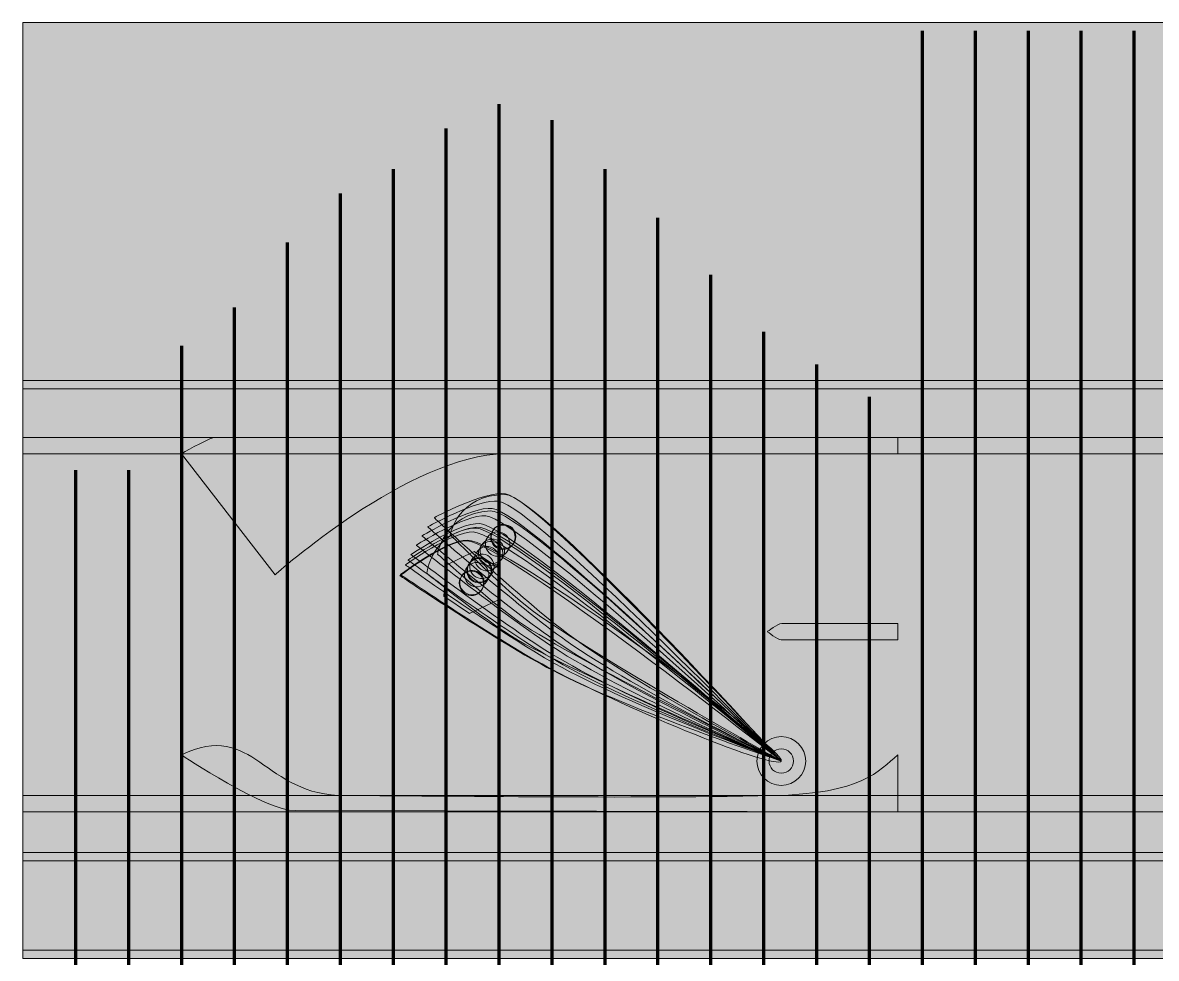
# Model space of a CAD drawing. Header units: inches. Extents: x 0 to 276, y -178 to 0.
# Drawn here: x 0 to 139.3, y -115 to 0 of the extents above; entities that cross this region are included whole.
import ezdxf

# ---------------------------------------------------------------- set-up
doc = ezdxf.new("R2010")
doc.units = ezdxf.units.IN
doc.header["$MEASUREMENT"] = 0
for name, color, linetype in [('Bed Zones', 7, 'Continuous'), ('Cams', 7, 'Continuous'), ('Needles', 7, 'Continuous')]:
    doc.layers.add(name, color=color, linetype=linetype)

# ---------------------------------------------------------------- blocks, each defined once
blk = doc.blocks.new('block 3')
at = {"layer": 'Needles', "color": 197, "lineweight": 158, "true_color": 0x652c90}
blk.add_lwpolyline([(6.5, -55), (6.5, -99)], dxfattribs=at)
at = {"layer": 'Needles', "color": 179, "lineweight": 158, "true_color": 0x231f20}
blk.add_lwpolyline([(6.5, -99), (6.5, -102.85)], dxfattribs=at)
at = {"layer": 'Needles', "color": 114, "lineweight": 158, "true_color": 0x00a550}
blk.add_lwpolyline([(6.5, -102.85), (6.5, -168.1)], dxfattribs=at)
at = {"layer": 'Needles', "color": 140, "lineweight": 158, "true_color": 0x00adef}
blk.add_lwpolyline([(6.5, -158.6), (6.5, -168.1)], dxfattribs=at)
at = {"layer": 'Needles', "color": 240, "lineweight": 158, "true_color": 0xed1c24}
blk.add_lwpolyline([(6.5, -168.1), (6.5, -177.6)], dxfattribs=at)
blk = doc.blocks.new('block 4')
at = {"layer": 'Needles', "color": 197, "lineweight": 158, "true_color": 0x652c90}
blk.add_lwpolyline([(13, -55), (13, -99)], dxfattribs=at)
at = {"layer": 'Needles', "color": 179, "lineweight": 158, "true_color": 0x231f20}
blk.add_lwpolyline([(13, -99), (13, -102.85)], dxfattribs=at)
at = {"layer": 'Needles', "color": 114, "lineweight": 158, "true_color": 0x00a550}
blk.add_lwpolyline([(13, -102.85), (13, -168.1)], dxfattribs=at)
at = {"layer": 'Needles', "color": 140, "lineweight": 158, "true_color": 0x00adef}
blk.add_lwpolyline([(13, -158.6), (13, -168.1)], dxfattribs=at)
at = {"layer": 'Needles', "color": 240, "lineweight": 158, "true_color": 0xed1c24}
blk.add_lwpolyline([(13, -168.1), (13, -177.6)], dxfattribs=at)
blk = doc.blocks.new('block 5')
at = {"layer": 'Needles', "color": 197, "lineweight": 158, "true_color": 0x652c90}
blk.add_lwpolyline([(19.5, -39.7), (19.5, -83.7)], dxfattribs=at)
at = {"layer": 'Needles', "color": 179, "lineweight": 158, "true_color": 0x231f20}
blk.add_lwpolyline([(19.5, -83.7), (19.5, -87.55)], dxfattribs=at)
at = {"layer": 'Needles', "color": 114, "lineweight": 158, "true_color": 0x00a550}
blk.add_lwpolyline([(19.5, -87.55), (19.5, -152.8)], dxfattribs=at)
at = {"layer": 'Needles', "color": 140, "lineweight": 158, "true_color": 0x00adef}
blk.add_lwpolyline([(19.5, -143.3), (19.5, -152.8)], dxfattribs=at)
at = {"layer": 'Needles', "color": 240, "lineweight": 158, "true_color": 0xed1c24}
blk.add_lwpolyline([(19.5, -152.8), (19.5, -162.3)], dxfattribs=at)
blk = doc.blocks.new('block 6')
at = {"layer": 'Needles', "color": 197, "lineweight": 158, "true_color": 0x652c90}
blk.add_lwpolyline([(26, -35), (26, -79)], dxfattribs=at)
at = {"layer": 'Needles', "color": 179, "lineweight": 158, "true_color": 0x231f20}
blk.add_lwpolyline([(26, -79), (26, -82.85)], dxfattribs=at)
at = {"layer": 'Needles', "color": 114, "lineweight": 158, "true_color": 0x00a550}
blk.add_lwpolyline([(26, -82.85), (26, -148.1)], dxfattribs=at)
at = {"layer": 'Needles', "color": 140, "lineweight": 158, "true_color": 0x00adef}
blk.add_lwpolyline([(26, -138.6), (26, -148.1)], dxfattribs=at)
at = {"layer": 'Needles', "color": 240, "lineweight": 158, "true_color": 0xed1c24}
blk.add_lwpolyline([(26, -148.1), (26, -157.6)], dxfattribs=at)
blk = doc.blocks.new('block 7')
at = {"layer": 'Needles', "color": 197, "lineweight": 158, "true_color": 0x652c90}
blk.add_lwpolyline([(32.5, -27), (32.5, -71)], dxfattribs=at)
at = {"layer": 'Needles', "color": 179, "lineweight": 158, "true_color": 0x231f20}
blk.add_lwpolyline([(32.5, -71), (32.5, -74.85)], dxfattribs=at)
at = {"layer": 'Needles', "color": 114, "lineweight": 158, "true_color": 0x00a550}
blk.add_lwpolyline([(32.5, -74.85), (32.5, -140.1)], dxfattribs=at)
at = {"layer": 'Needles', "color": 140, "lineweight": 158, "true_color": 0x00adef}
blk.add_lwpolyline([(32.5, -130.6), (32.5, -140.1)], dxfattribs=at)
at = {"layer": 'Needles', "color": 240, "lineweight": 158, "true_color": 0xed1c24}
blk.add_lwpolyline([(32.5, -140.1), (32.5, -149.6)], dxfattribs=at)
blk = doc.blocks.new('block 8')
at = {"layer": 'Needles', "color": 197, "lineweight": 158, "true_color": 0x652c90}
blk.add_lwpolyline([(39, -21), (39, -65)], dxfattribs=at)
at = {"layer": 'Needles', "color": 179, "lineweight": 158, "true_color": 0x231f20}
blk.add_lwpolyline([(39, -65), (39, -68.85)], dxfattribs=at)
at = {"layer": 'Needles', "color": 114, "lineweight": 158, "true_color": 0x00a550}
blk.add_lwpolyline([(39, -68.85), (39, -134.1)], dxfattribs=at)
at = {"layer": 'Needles', "color": 140, "lineweight": 158, "true_color": 0x00adef}
blk.add_lwpolyline([(39, -124.6), (39, -134.1)], dxfattribs=at)
at = {"layer": 'Needles', "color": 240, "lineweight": 158, "true_color": 0xed1c24}
blk.add_lwpolyline([(39, -134.1), (39, -143.6)], dxfattribs=at)
blk = doc.blocks.new('block 9')
at = {"layer": 'Needles', "color": 197, "lineweight": 158, "true_color": 0x652c90}
blk.add_lwpolyline([(45.5, -18), (45.5, -62)], dxfattribs=at)
at = {"layer": 'Needles', "color": 179, "lineweight": 158, "true_color": 0x231f20}
blk.add_lwpolyline([(45.5, -62), (45.5, -65.85)], dxfattribs=at)
at = {"layer": 'Needles', "color": 114, "lineweight": 158, "true_color": 0x00a550}
blk.add_lwpolyline([(45.5, -65.85), (45.5, -131.1)], dxfattribs=at)
at = {"layer": 'Needles', "color": 140, "lineweight": 158, "true_color": 0x00adef}
blk.add_lwpolyline([(45.5, -121.6), (45.5, -131.1)], dxfattribs=at)
at = {"layer": 'Needles', "color": 240, "lineweight": 158, "true_color": 0xed1c24}
blk.add_lwpolyline([(45.5, -131.1), (45.5, -140.6)], dxfattribs=at)
blk = doc.blocks.new('block 10')
at = {"layer": 'Needles', "color": 197, "lineweight": 158, "true_color": 0x652c90}
blk.add_lwpolyline([(52, -13), (52, -57)], dxfattribs=at)
at = {"layer": 'Needles', "color": 179, "lineweight": 158, "true_color": 0x231f20}
blk.add_lwpolyline([(52, -57), (52, -60.85)], dxfattribs=at)
at = {"layer": 'Needles', "color": 114, "lineweight": 158, "true_color": 0x00a550}
blk.add_lwpolyline([(52, -60.85), (52, -126.1)], dxfattribs=at)
at = {"layer": 'Needles', "color": 140, "lineweight": 158, "true_color": 0x00adef}
blk.add_lwpolyline([(52, -116.6), (52, -126.1)], dxfattribs=at)
at = {"layer": 'Needles', "color": 240, "lineweight": 158, "true_color": 0xed1c24}
blk.add_lwpolyline([(52, -126.1), (52, -135.6)], dxfattribs=at)
blk = doc.blocks.new('block 11')
at = {"layer": 'Needles', "color": 197, "lineweight": 158, "true_color": 0x652c90}
blk.add_lwpolyline([(58.5, -10), (58.5, -54)], dxfattribs=at)
at = {"layer": 'Needles', "color": 179, "lineweight": 158, "true_color": 0x231f20}
blk.add_lwpolyline([(58.5, -54), (58.5, -57.85)], dxfattribs=at)
at = {"layer": 'Needles', "color": 114, "lineweight": 158, "true_color": 0x00a550}
blk.add_lwpolyline([(58.5, -57.85), (58.5, -123.1)], dxfattribs=at)
at = {"layer": 'Needles', "color": 140, "lineweight": 158, "true_color": 0x00adef}
blk.add_lwpolyline([(58.5, -113.6), (58.5, -123.1)], dxfattribs=at)
at = {"layer": 'Needles', "color": 240, "lineweight": 158, "true_color": 0xed1c24}
blk.add_lwpolyline([(58.5, -123.1), (58.5, -132.6)], dxfattribs=at)
blk = doc.blocks.new('block 12')
at = {"layer": 'Needles', "color": 197, "lineweight": 158, "true_color": 0x652c90}
blk.add_lwpolyline([(65, -12), (65, -56)], dxfattribs=at)
at = {"layer": 'Needles', "color": 179, "lineweight": 158, "true_color": 0x231f20}
blk.add_lwpolyline([(65, -56), (65, -59.85)], dxfattribs=at)
at = {"layer": 'Needles', "color": 114, "lineweight": 158, "true_color": 0x00a550}
blk.add_lwpolyline([(65, -59.85), (65, -125.1)], dxfattribs=at)
at = {"layer": 'Needles', "color": 140, "lineweight": 158, "true_color": 0x00adef}
blk.add_lwpolyline([(65, -115.6), (65, -125.1)], dxfattribs=at)
at = {"layer": 'Needles', "color": 240, "lineweight": 158, "true_color": 0xed1c24}
blk.add_lwpolyline([(65, -125.1), (65, -134.6)], dxfattribs=at)
blk = doc.blocks.new('block 13')
at = {"layer": 'Needles', "color": 197, "lineweight": 158, "true_color": 0x652c90}
blk.add_lwpolyline([(71.5, -18), (71.5, -62)], dxfattribs=at)
at = {"layer": 'Needles', "color": 179, "lineweight": 158, "true_color": 0x231f20}
blk.add_lwpolyline([(71.5, -62), (71.5, -65.85)], dxfattribs=at)
at = {"layer": 'Needles', "color": 114, "lineweight": 158, "true_color": 0x00a550}
blk.add_lwpolyline([(71.5, -65.85), (71.5, -131.1)], dxfattribs=at)
at = {"layer": 'Needles', "color": 140, "lineweight": 158, "true_color": 0x00adef}
blk.add_lwpolyline([(71.5, -121.6), (71.5, -131.1)], dxfattribs=at)
at = {"layer": 'Needles', "color": 240, "lineweight": 158, "true_color": 0xed1c24}
blk.add_lwpolyline([(71.5, -131.1), (71.5, -140.6)], dxfattribs=at)
blk = doc.blocks.new('block 14')
at = {"layer": 'Needles', "color": 197, "lineweight": 158, "true_color": 0x652c90}
blk.add_lwpolyline([(78, -24), (78, -68)], dxfattribs=at)
at = {"layer": 'Needles', "color": 179, "lineweight": 158, "true_color": 0x231f20}
blk.add_lwpolyline([(78, -68), (78, -71.85)], dxfattribs=at)
at = {"layer": 'Needles', "color": 114, "lineweight": 158, "true_color": 0x00a550}
blk.add_lwpolyline([(78, -71.85), (78, -137.1)], dxfattribs=at)
at = {"layer": 'Needles', "color": 140, "lineweight": 158, "true_color": 0x00adef}
blk.add_lwpolyline([(78, -127.6), (78, -137.1)], dxfattribs=at)
at = {"layer": 'Needles', "color": 240, "lineweight": 158, "true_color": 0xed1c24}
blk.add_lwpolyline([(78, -137.1), (78, -146.6)], dxfattribs=at)
blk = doc.blocks.new('block 15')
at = {"layer": 'Needles', "color": 197, "lineweight": 158, "true_color": 0x652c90}
blk.add_lwpolyline([(84.5, -31), (84.5, -75)], dxfattribs=at)
at = {"layer": 'Needles', "color": 179, "lineweight": 158, "true_color": 0x231f20}
blk.add_lwpolyline([(84.5, -75), (84.5, -78.85)], dxfattribs=at)
at = {"layer": 'Needles', "color": 114, "lineweight": 158, "true_color": 0x00a550}
blk.add_lwpolyline([(84.5, -78.85), (84.5, -144.1)], dxfattribs=at)
at = {"layer": 'Needles', "color": 140, "lineweight": 158, "true_color": 0x00adef}
blk.add_lwpolyline([(84.5, -134.6), (84.5, -144.1)], dxfattribs=at)
at = {"layer": 'Needles', "color": 240, "lineweight": 158, "true_color": 0xed1c24}
blk.add_lwpolyline([(84.5, -144.1), (84.5, -153.6)], dxfattribs=at)
blk = doc.blocks.new('block 16')
at = {"layer": 'Needles', "color": 197, "lineweight": 158, "true_color": 0x652c90}
blk.add_lwpolyline([(91, -38), (91, -82)], dxfattribs=at)
at = {"layer": 'Needles', "color": 179, "lineweight": 158, "true_color": 0x231f20}
blk.add_lwpolyline([(91, -82), (91, -85.85)], dxfattribs=at)
at = {"layer": 'Needles', "color": 114, "lineweight": 158, "true_color": 0x00a550}
blk.add_lwpolyline([(91, -85.85), (91, -151.1)], dxfattribs=at)
at = {"layer": 'Needles', "color": 140, "lineweight": 158, "true_color": 0x00adef}
blk.add_lwpolyline([(91, -141.6), (91, -151.1)], dxfattribs=at)
at = {"layer": 'Needles', "color": 240, "lineweight": 158, "true_color": 0xed1c24}
blk.add_lwpolyline([(91, -151.1), (91, -160.6)], dxfattribs=at)
blk = doc.blocks.new('block 17')
at = {"layer": 'Needles', "color": 197, "lineweight": 158, "true_color": 0x652c90}
blk.add_lwpolyline([(97.5, -42), (97.5, -86)], dxfattribs=at)
at = {"layer": 'Needles', "color": 179, "lineweight": 158, "true_color": 0x231f20}
blk.add_lwpolyline([(97.5, -86), (97.5, -89.85)], dxfattribs=at)
at = {"layer": 'Needles', "color": 114, "lineweight": 158, "true_color": 0x00a550}
blk.add_lwpolyline([(97.5, -89.85), (97.5, -155.1)], dxfattribs=at)
at = {"layer": 'Needles', "color": 140, "lineweight": 158, "true_color": 0x00adef}
blk.add_lwpolyline([(97.5, -145.6), (97.5, -155.1)], dxfattribs=at)
at = {"layer": 'Needles', "color": 240, "lineweight": 158, "true_color": 0xed1c24}
blk.add_lwpolyline([(97.5, -155.1), (97.5, -164.6)], dxfattribs=at)
blk = doc.blocks.new('block 18')
at = {"layer": 'Needles', "color": 197, "lineweight": 158, "true_color": 0x652c90}
blk.add_lwpolyline([(104, -46), (104, -90)], dxfattribs=at)
at = {"layer": 'Needles', "color": 179, "lineweight": 158, "true_color": 0x231f20}
blk.add_lwpolyline([(104, -90), (104, -93.85)], dxfattribs=at)
at = {"layer": 'Needles', "color": 114, "lineweight": 158, "true_color": 0x00a550}
blk.add_lwpolyline([(104, -93.85), (104, -159.1)], dxfattribs=at)
at = {"layer": 'Needles', "color": 140, "lineweight": 158, "true_color": 0x00adef}
blk.add_lwpolyline([(104, -149.6), (104, -159.1)], dxfattribs=at)
at = {"layer": 'Needles', "color": 240, "lineweight": 158, "true_color": 0xed1c24}
blk.add_lwpolyline([(104, -159.1), (104, -168.6)], dxfattribs=at)
blk = doc.blocks.new('block 19')
at = {"layer": 'Needles', "color": 197, "lineweight": 158, "true_color": 0x652c90}
blk.add_lwpolyline([(110.5, -1), (110.5, -45)], dxfattribs=at)
at = {"layer": 'Needles', "color": 179, "lineweight": 158, "true_color": 0x231f20}
blk.add_lwpolyline([(110.5, -45), (110.5, -48.85)], dxfattribs=at)
at = {"layer": 'Needles', "color": 114, "lineweight": 158, "true_color": 0x00a550}
blk.add_lwpolyline([(110.5, -48.85), (110.5, -114.1)], dxfattribs=at)
at = {"layer": 'Needles', "color": 140, "lineweight": 158, "true_color": 0x00adef}
blk.add_lwpolyline([(110.5, -104.6), (110.5, -114.1)], dxfattribs=at)
at = {"layer": 'Needles', "color": 240, "lineweight": 158, "true_color": 0xed1c24}
blk.add_lwpolyline([(110.5, -114.1), (110.5, -123.6)], dxfattribs=at)
blk = doc.blocks.new('block 20')
at = {"layer": 'Needles', "color": 197, "lineweight": 158, "true_color": 0x652c90}
blk.add_lwpolyline([(117, -1), (117, -45)], dxfattribs=at)
at = {"layer": 'Needles', "color": 179, "lineweight": 158, "true_color": 0x231f20}
blk.add_lwpolyline([(117, -45), (117, -48.85)], dxfattribs=at)
at = {"layer": 'Needles', "color": 114, "lineweight": 158, "true_color": 0x00a550}
blk.add_lwpolyline([(117, -48.85), (117, -114.1)], dxfattribs=at)
at = {"layer": 'Needles', "color": 140, "lineweight": 158, "true_color": 0x00adef}
blk.add_lwpolyline([(117, -104.6), (117, -114.1)], dxfattribs=at)
at = {"layer": 'Needles', "color": 240, "lineweight": 158, "true_color": 0xed1c24}
blk.add_lwpolyline([(117, -114.1), (117, -123.6)], dxfattribs=at)
blk = doc.blocks.new('block 21')
at = {"layer": 'Needles', "color": 197, "lineweight": 158, "true_color": 0x652c90}
blk.add_lwpolyline([(123.5, -1), (123.5, -45)], dxfattribs=at)
at = {"layer": 'Needles', "color": 179, "lineweight": 158, "true_color": 0x231f20}
blk.add_lwpolyline([(123.5, -45), (123.5, -48.85)], dxfattribs=at)
at = {"layer": 'Needles', "color": 114, "lineweight": 158, "true_color": 0x00a550}
blk.add_lwpolyline([(123.5, -48.85), (123.5, -114.1)], dxfattribs=at)
at = {"layer": 'Needles', "color": 140, "lineweight": 158, "true_color": 0x00adef}
blk.add_lwpolyline([(123.5, -104.6), (123.5, -114.1)], dxfattribs=at)
at = {"layer": 'Needles', "color": 240, "lineweight": 158, "true_color": 0xed1c24}
blk.add_lwpolyline([(123.5, -114.1), (123.5, -123.6)], dxfattribs=at)
blk = doc.blocks.new('block 22')
at = {"layer": 'Needles', "color": 197, "lineweight": 158, "true_color": 0x652c90}
blk.add_lwpolyline([(130, -1), (130, -45)], dxfattribs=at)
at = {"layer": 'Needles', "color": 179, "lineweight": 158, "true_color": 0x231f20}
blk.add_lwpolyline([(130, -45), (130, -48.85)], dxfattribs=at)
at = {"layer": 'Needles', "color": 114, "lineweight": 158, "true_color": 0x00a550}
blk.add_lwpolyline([(130, -48.85), (130, -114.1)], dxfattribs=at)
at = {"layer": 'Needles', "color": 140, "lineweight": 158, "true_color": 0x00adef}
blk.add_lwpolyline([(130, -104.6), (130, -114.1)], dxfattribs=at)
at = {"layer": 'Needles', "color": 240, "lineweight": 158, "true_color": 0xed1c24}
blk.add_lwpolyline([(130, -114.1), (130, -123.6)], dxfattribs=at)
blk = doc.blocks.new('block 23')
at = {"layer": 'Needles', "color": 197, "lineweight": 158, "true_color": 0x652c90}
blk.add_lwpolyline([(136.5, -1), (136.5, -45)], dxfattribs=at)
at = {"layer": 'Needles', "color": 179, "lineweight": 158, "true_color": 0x231f20}
blk.add_lwpolyline([(136.5, -45), (136.5, -48.85)], dxfattribs=at)
at = {"layer": 'Needles', "color": 114, "lineweight": 158, "true_color": 0x00a550}
blk.add_lwpolyline([(136.5, -48.85), (136.5, -114.1)], dxfattribs=at)
at = {"layer": 'Needles', "color": 140, "lineweight": 158, "true_color": 0x00adef}
blk.add_lwpolyline([(136.5, -104.6), (136.5, -114.1)], dxfattribs=at)
at = {"layer": 'Needles', "color": 240, "lineweight": 158, "true_color": 0xed1c24}
blk.add_lwpolyline([(136.5, -114.1), (136.5, -123.6)], dxfattribs=at)
blk = doc.blocks.new('block 38')
at = {"layer": 'Cams', "true_color": 0x262261}
h = blk.add_hatch(color=179, dxfattribs=at)
h.dxf.hatch_style = 2
edge = h.paths.add_edge_path()
edge.add_spline(control_points=[(59.25, -58), (53.5, -58), (52.5, -62.92), (52.5, -62.92), (52.5, -62.92), (59.81, -70.37), (63.5, -72.92), (72.54, -79.17), (93.19, -90.75), (93.19, -90.75), (93.19, -90.75), (63.5, -58), (59.25, -58)], knot_values=[0, 0, 0, 0, 1, 1, 1, 2, 2, 2, 3, 3, 3, 4, 4, 4, 4], degree=3, periodic=1)
h = blk.add_hatch(color=179, dxfattribs=at)
h.dxf.hatch_style = 2
edge = h.paths.add_edge_path()
edge.add_spline(control_points=[(60.5, -63.25), (60.5, -64.08), (59.83, -64.75), (59, -64.75), (58.17, -64.75), (57.5, -64.08), (57.5, -63.25), (57.5, -62.42), (58.17, -61.75), (59, -61.75), (59.83, -61.75), (60.5, -62.42), (60.5, -63.25)], knot_values=[0, 0, 0, 0, 1, 1, 1, 2, 2, 2, 3, 3, 3, 4, 4, 4, 4], degree=3, periodic=1)
at = {"layer": 'Cams', "lineweight": 0}
for points in [[(59.25, -58), (53.5, -58), (52.5, -62.92), (52.5, -62.92), (52.5, -62.92), (59.81, -70.37), (63.5, -72.92), (72.54, -79.17), (93.19, -90.75), (93.19, -90.75), (93.19, -90.75), (63.5, -58), (59.25, -58)], [(60.5, -63.25), (60.5, -64.08), (59.83, -64.75), (59, -64.75), (58.17, -64.75), (57.5, -64.08), (57.5, -63.25), (57.5, -62.42), (58.17, -61.75), (59, -61.75), (59.83, -61.75), (60.5, -62.42), (60.5, -63.25)]]:
    blk.add_open_spline(points, degree=3, knots=[0, 0, 0, 0, 1, 1, 1, 2, 2, 2, 3, 3, 3, 4, 4, 4, 4], dxfattribs=at)
blk = doc.blocks.new('block 39')
at = {"layer": 'Cams', "true_color": 0x262261}
h = blk.add_hatch(color=179, dxfattribs=at)
h.dxf.hatch_style = 2
edge = h.paths.add_edge_path()
edge.add_spline(control_points=[(57.43, -60), (51.68, -60.34), (50.97, -65.31), (50.97, -65.31), (50.97, -65.31), (58.69, -72.33), (62.52, -74.66), (71.91, -80.37), (93.19, -90.75), (93.19, -90.75), (93.19, -90.75), (61.67, -59.76), (57.43, -60)], knot_values=[0, 0, 0, 0, 1, 1, 1, 2, 2, 2, 3, 3, 3, 4, 4, 4, 4], degree=3, periodic=1)
h = blk.add_hatch(color=179, dxfattribs=at)
h.dxf.hatch_style = 2
edge = h.paths.add_edge_path()
edge.add_spline(control_points=[(58.97, -65.17), (59.02, -66), (58.39, -66.71), (57.56, -66.76), (56.74, -66.81), (56.03, -66.17), (55.98, -65.35), (55.93, -64.52), (56.56, -63.81), (57.39, -63.76), (58.22, -63.72), (58.93, -64.35), (58.97, -65.17)], knot_values=[0, 0, 0, 0, 1, 1, 1, 2, 2, 2, 3, 3, 3, 4, 4, 4, 4], degree=3, periodic=1)
at = {"layer": 'Cams', "lineweight": 0}
for points in [[(57.43, -60), (51.68, -60.34), (50.97, -65.31), (50.97, -65.31), (50.97, -65.31), (58.69, -72.33), (62.52, -74.66), (71.91, -80.37), (93.19, -90.75), (93.19, -90.75), (93.19, -90.75), (61.67, -59.76), (57.43, -60)], [(58.97, -65.17), (59.02, -66), (58.39, -66.71), (57.56, -66.76), (56.74, -66.81), (56.03, -66.17), (55.98, -65.35), (55.93, -64.52), (56.56, -63.81), (57.39, -63.76), (58.22, -63.72), (58.93, -64.35), (58.97, -65.17)]]:
    blk.add_open_spline(points, degree=3, knots=[0, 0, 0, 0, 1, 1, 1, 2, 2, 2, 3, 3, 3, 4, 4, 4, 4], dxfattribs=at)
blk = doc.blocks.new('block 40')
at = {"layer": 'Cams', "true_color": 0x262261}
h = blk.add_hatch(color=179, dxfattribs=at)
h.dxf.hatch_style = 2
edge = h.paths.add_edge_path()
edge.add_spline(control_points=[(55.79, -62.01), (50.08, -62.66), (49.64, -67.66), (49.64, -67.66), (49.64, -67.66), (57.73, -74.25), (61.69, -76.37), (71.37, -81.56), (93.19, -90.75), (93.19, -90.75), (93.19, -90.75), (60.02, -61.54), (55.79, -62.01)], knot_values=[0, 0, 0, 0, 1, 1, 1, 2, 2, 2, 3, 3, 3, 4, 4, 4, 4], degree=3, periodic=1)
h = blk.add_hatch(color=179, dxfattribs=at)
h.dxf.hatch_style = 2
edge = h.paths.add_edge_path()
edge.add_spline(control_points=[(57.62, -67.09), (57.72, -67.91), (57.12, -68.65), (56.3, -68.75), (55.48, -68.84), (54.73, -68.25), (54.64, -67.42), (54.55, -66.6), (55.14, -65.86), (55.96, -65.77), (56.79, -65.67), (57.53, -66.27), (57.62, -67.09)], knot_values=[0, 0, 0, 0, 1, 1, 1, 2, 2, 2, 3, 3, 3, 4, 4, 4, 4], degree=3, periodic=1)
at = {"layer": 'Cams', "lineweight": 0}
for points in [[(55.79, -62.01), (50.08, -62.66), (49.64, -67.66), (49.64, -67.66), (49.64, -67.66), (57.73, -74.25), (61.69, -76.37), (71.37, -81.56), (93.19, -90.75), (93.19, -90.75), (93.19, -90.75), (60.02, -61.54), (55.79, -62.01)], [(57.62, -67.09), (57.72, -67.91), (57.12, -68.65), (56.3, -68.75), (55.48, -68.84), (54.73, -68.25), (54.64, -67.42), (54.55, -66.6), (55.14, -65.86), (55.96, -65.77), (56.79, -65.67), (57.53, -66.27), (57.62, -67.09)]]:
    blk.add_open_spline(points, degree=3, knots=[0, 0, 0, 0, 1, 1, 1, 2, 2, 2, 3, 3, 3, 4, 4, 4, 4], dxfattribs=at)
blk = doc.blocks.new('block 41')
at = {"layer": 'Cams', "true_color": 0x262261}
h = blk.add_hatch(color=179, dxfattribs=at)
h.dxf.hatch_style = 2
edge = h.paths.add_edge_path()
edge.add_spline(control_points=[(54.56, -63.69), (52.01, -63.66), (46.35, -67.97), (46.35, -67.97), (46.35, -67.97), (58.77, -76.33), (65, -79.56), (74.76, -84.62), (93.19, -90.75), (93.19, -90.75), (93.19, -90.75), (59.03, -63.75), (54.56, -63.69)], knot_values=[0, 0, 0, 0, 1, 1, 1, 2, 2, 2, 3, 3, 3, 4, 4, 4, 4], degree=3, periodic=1)
h = blk.add_hatch(color=179, dxfattribs=at)
h.dxf.hatch_style = 2
edge = h.paths.add_edge_path()
edge.add_spline(control_points=[(56.61, -68.68), (56.74, -69.5), (56.18, -70.27), (55.37, -70.4), (54.55, -70.53), (53.78, -69.97), (53.65, -69.15), (53.52, -68.33), (54.08, -67.56), (54.9, -67.43), (55.72, -67.3), (56.48, -67.86), (56.61, -68.68)], knot_values=[0, 0, 0, 0, 1, 1, 1, 2, 2, 2, 3, 3, 3, 4, 4, 4, 4], degree=3, periodic=1)
at = {"layer": 'Cams', "lineweight": 0}
for points in [[(54.56, -63.69), (52.01, -63.66), (46.35, -67.97), (46.35, -67.97), (46.35, -67.97), (58.77, -76.33), (65, -79.56), (74.76, -84.62), (93.19, -90.75), (93.19, -90.75), (93.19, -90.75), (59.03, -63.75), (54.56, -63.69)], [(56.61, -68.68), (56.74, -69.5), (56.18, -70.27), (55.37, -70.4), (54.55, -70.53), (53.78, -69.97), (53.65, -69.15), (53.52, -68.33), (54.08, -67.56), (54.9, -67.43), (55.72, -67.3), (56.48, -67.86), (56.61, -68.68)]]:
    blk.add_open_spline(points, degree=3, knots=[0, 0, 0, 0, 1, 1, 1, 2, 2, 2, 3, 3, 3, 4, 4, 4, 4], dxfattribs=at)
blk = doc.blocks.new('block 42')
at = {"layer": 'Cams', "true_color": 0x262261}
h = blk.add_hatch(color=179, dxfattribs=at)
h.dxf.hatch_style = 2
edge = h.paths.add_edge_path()
edge.add_spline(control_points=[(55.71, -62.12), (53.16, -61.98), (47.33, -66.05), (47.33, -66.05), (47.33, -66.05), (59.4, -74.92), (65.49, -78.41), (75.03, -83.87), (93.19, -90.75), (93.19, -90.75), (93.19, -90.75), (60.17, -62.36), (55.71, -62.12)], knot_values=[0, 0, 0, 0, 1, 1, 1, 2, 2, 2, 3, 3, 3, 4, 4, 4, 4], degree=3, periodic=1)
h = blk.add_hatch(color=179, dxfattribs=at)
h.dxf.hatch_style = 2
edge = h.paths.add_edge_path()
edge.add_spline(control_points=[(57.56, -67.19), (57.65, -68.01), (57.06, -68.76), (56.24, -68.85), (55.42, -68.95), (54.67, -68.36), (54.58, -67.53), (54.48, -66.71), (55.07, -65.97), (55.89, -65.87), (56.72, -65.78), (57.46, -66.37), (57.56, -67.19)], knot_values=[0, 0, 0, 0, 1, 1, 1, 2, 2, 2, 3, 3, 3, 4, 4, 4, 4], degree=3, periodic=1)
at = {"layer": 'Cams', "lineweight": 0}
for points in [[(55.71, -62.12), (53.16, -61.98), (47.33, -66.05), (47.33, -66.05), (47.33, -66.05), (59.4, -74.92), (65.49, -78.41), (75.03, -83.87), (93.19, -90.75), (93.19, -90.75), (93.19, -90.75), (60.17, -62.36), (55.71, -62.12)], [(57.56, -67.19), (57.65, -68.01), (57.06, -68.76), (56.24, -68.85), (55.42, -68.95), (54.67, -68.36), (54.58, -67.53), (54.48, -66.71), (55.07, -65.97), (55.89, -65.87), (56.72, -65.78), (57.46, -66.37), (57.56, -67.19)]]:
    blk.add_open_spline(points, degree=3, knots=[0, 0, 0, 0, 1, 1, 1, 2, 2, 2, 3, 3, 3, 4, 4, 4, 4], dxfattribs=at)
blk = doc.blocks.new('block 43')
at = {"layer": 'Cams', "true_color": 0x262261}
h = blk.add_hatch(color=179, dxfattribs=at)
h.dxf.hatch_style = 2
edge = h.paths.add_edge_path()
edge.add_spline(control_points=[(57.68, -59.71), (55.15, -59.4), (49.06, -63.08), (49.06, -63.08), (49.06, -63.08), (60.52, -72.73), (66.36, -76.61), (75.52, -82.69), (93.19, -90.75), (93.19, -90.75), (93.19, -90.75), (62.12, -60.24), (57.68, -59.71)], knot_values=[0, 0, 0, 0, 1, 1, 1, 2, 2, 2, 3, 3, 3, 4, 4, 4, 4], degree=3, periodic=1)
h = blk.add_hatch(color=179, dxfattribs=at)
h.dxf.hatch_style = 2
edge = h.paths.add_edge_path()
edge.add_spline(control_points=[(59.19, -64.89), (59.23, -65.72), (58.59, -66.42), (57.76, -66.46), (56.94, -66.5), (56.23, -65.87), (56.19, -65.04), (56.15, -64.21), (56.79, -63.51), (57.62, -63.47), (58.44, -63.43), (59.15, -64.06), (59.19, -64.89)], knot_values=[0, 0, 0, 0, 1, 1, 1, 2, 2, 2, 3, 3, 3, 4, 4, 4, 4], degree=3, periodic=1)
at = {"layer": 'Cams', "lineweight": 0}
for points in [[(57.68, -59.71), (55.15, -59.4), (49.06, -63.08), (49.06, -63.08), (49.06, -63.08), (60.52, -72.73), (66.36, -76.61), (75.52, -82.69), (93.19, -90.75), (93.19, -90.75), (93.19, -90.75), (62.12, -60.24), (57.68, -59.71)], [(59.19, -64.89), (59.23, -65.72), (58.59, -66.42), (57.76, -66.46), (56.94, -66.5), (56.23, -65.87), (56.19, -65.04), (56.15, -64.21), (56.79, -63.51), (57.62, -63.47), (58.44, -63.43), (59.15, -64.06), (59.19, -64.89)]]:
    blk.add_open_spline(points, degree=3, knots=[0, 0, 0, 0, 1, 1, 1, 2, 2, 2, 3, 3, 3, 4, 4, 4, 4], dxfattribs=at)
blk = doc.blocks.new('block 44')
at = {"layer": 'Cams', "true_color": 0x262261}
h = blk.add_hatch(color=179, dxfattribs=at)
h.dxf.hatch_style = 2
edge = h.paths.add_edge_path()
edge.add_spline(control_points=[(59.33, -57.92), (56.82, -57.48), (50.54, -60.84), (50.54, -60.84), (50.54, -60.84), (61.49, -71.06), (67.13, -75.24), (75.96, -81.78), (93.19, -90.75), (93.19, -90.75), (93.19, -90.75), (63.73, -58.68), (59.33, -57.92)], knot_values=[0, 0, 0, 0, 1, 1, 1, 2, 2, 2, 3, 3, 3, 4, 4, 4, 4], degree=3, periodic=1)
h = blk.add_hatch(color=179, dxfattribs=at)
h.dxf.hatch_style = 2
edge = h.paths.add_edge_path()
edge.add_spline(control_points=[(60.57, -63.17), (60.57, -64), (59.89, -64.67), (59.06, -64.67), (58.24, -64.66), (57.57, -63.99), (57.57, -63.16), (57.57, -62.33), (58.24, -61.66), (59.07, -61.67), (59.9, -61.67), (60.57, -62.34), (60.57, -63.17)], knot_values=[0, 0, 0, 0, 1, 1, 1, 2, 2, 2, 3, 3, 3, 4, 4, 4, 4], degree=3, periodic=1)
at = {"layer": 'Cams', "lineweight": 0}
for points in [[(59.33, -57.92), (56.82, -57.48), (50.54, -60.84), (50.54, -60.84), (50.54, -60.84), (61.49, -71.06), (67.13, -75.24), (75.96, -81.78), (93.19, -90.75), (93.19, -90.75), (93.19, -90.75), (63.73, -58.68), (59.33, -57.92)], [(60.57, -63.17), (60.57, -64), (59.89, -64.67), (59.06, -64.67), (58.24, -64.66), (57.57, -63.99), (57.57, -63.16), (57.57, -62.33), (58.24, -61.66), (59.07, -61.67), (59.9, -61.67), (60.57, -62.34), (60.57, -63.17)]]:
    blk.add_open_spline(points, degree=3, knots=[0, 0, 0, 0, 1, 1, 1, 2, 2, 2, 3, 3, 3, 4, 4, 4, 4], dxfattribs=at)
blk = doc.blocks.new('block 45')
at = {"layer": 'Cams', "true_color": 0x262261}
h = blk.add_hatch(color=179, dxfattribs=at)
h.dxf.hatch_style = 2
edge = h.paths.add_edge_path()
edge.add_spline(control_points=[(58.47, -58.83), (55.95, -58.46), (49.76, -61.98), (49.76, -61.98), (49.76, -61.98), (60.98, -71.91), (66.73, -75.94), (75.73, -82.25), (93.19, -90.75), (93.19, -90.75), (93.19, -90.75), (62.89, -59.47), (58.47, -58.83)], knot_values=[0, 0, 0, 0, 1, 1, 1, 2, 2, 2, 3, 3, 3, 4, 4, 4, 4], degree=3, periodic=1)
h = blk.add_hatch(color=179, dxfattribs=at)
h.dxf.hatch_style = 2
edge = h.paths.add_edge_path()
edge.add_spline(control_points=[(59.85, -64.05), (59.87, -64.88), (59.21, -65.56), (58.38, -65.58), (57.55, -65.6), (56.87, -64.95), (56.85, -64.12), (56.83, -63.29), (57.48, -62.6), (58.31, -62.58), (59.14, -62.56), (59.83, -63.22), (59.85, -64.05)], knot_values=[0, 0, 0, 0, 1, 1, 1, 2, 2, 2, 3, 3, 3, 4, 4, 4, 4], degree=3, periodic=1)
at = {"layer": 'Cams', "lineweight": 0}
for points in [[(58.47, -58.83), (55.95, -58.46), (49.76, -61.98), (49.76, -61.98), (49.76, -61.98), (60.98, -71.91), (66.73, -75.94), (75.73, -82.25), (93.19, -90.75), (93.19, -90.75), (93.19, -90.75), (62.89, -59.47), (58.47, -58.83)], [(59.85, -64.05), (59.87, -64.88), (59.21, -65.56), (58.38, -65.58), (57.55, -65.6), (56.87, -64.95), (56.85, -64.12), (56.83, -63.29), (57.48, -62.6), (58.31, -62.58), (59.14, -62.56), (59.83, -63.22), (59.85, -64.05)]]:
    blk.add_open_spline(points, degree=3, knots=[0, 0, 0, 0, 1, 1, 1, 2, 2, 2, 3, 3, 3, 4, 4, 4, 4], dxfattribs=at)
blk = doc.blocks.new('block 46')
at = {"layer": 'Cams', "true_color": 0x262261}
h = blk.add_hatch(color=179, dxfattribs=at)
h.dxf.hatch_style = 2
edge = h.paths.add_edge_path()
edge.add_spline(control_points=[(57.68, -59.71), (55.15, -59.4), (49.06, -63.08), (49.06, -63.08), (49.06, -63.08), (60.52, -72.73), (66.36, -76.61), (75.52, -82.69), (93.19, -90.75), (93.19, -90.75), (93.19, -90.75), (62.11, -60.24), (57.68, -59.71)], knot_values=[0, 0, 0, 0, 1, 1, 1, 2, 2, 2, 3, 3, 3, 4, 4, 4, 4], degree=3, periodic=1)
h = blk.add_hatch(color=179, dxfattribs=at)
h.dxf.hatch_style = 2
edge = h.paths.add_edge_path()
edge.add_spline(control_points=[(59.19, -64.89), (59.23, -65.72), (58.59, -66.42), (57.76, -66.46), (56.93, -66.5), (56.23, -65.87), (56.19, -65.04), (56.15, -64.21), (56.79, -63.51), (57.61, -63.47), (58.44, -63.43), (59.15, -64.06), (59.19, -64.89)], knot_values=[0, 0, 0, 0, 1, 1, 1, 2, 2, 2, 3, 3, 3, 4, 4, 4, 4], degree=3, periodic=1)
at = {"layer": 'Cams', "lineweight": 0}
for points in [[(57.68, -59.71), (55.15, -59.4), (49.06, -63.08), (49.06, -63.08), (49.06, -63.08), (60.52, -72.73), (66.36, -76.61), (75.52, -82.69), (93.19, -90.75), (93.19, -90.75), (93.19, -90.75), (62.11, -60.24), (57.68, -59.71)], [(59.19, -64.89), (59.23, -65.72), (58.59, -66.42), (57.76, -66.46), (56.93, -66.5), (56.23, -65.87), (56.19, -65.04), (56.15, -64.21), (56.79, -63.51), (57.61, -63.47), (58.44, -63.43), (59.15, -64.06), (59.19, -64.89)]]:
    blk.add_open_spline(points, degree=3, knots=[0, 0, 0, 0, 1, 1, 1, 2, 2, 2, 3, 3, 3, 4, 4, 4, 4], dxfattribs=at)
blk = doc.blocks.new('block 47')
at = {"layer": 'Cams', "true_color": 0x262261}
h = blk.add_hatch(color=179, dxfattribs=at)
h.dxf.hatch_style = 2
edge = h.paths.add_edge_path()
edge.add_spline(control_points=[(56.9, -60.63), (54.36, -60.39), (48.36, -64.22), (48.36, -64.22), (48.36, -64.22), (60.07, -73.57), (66.01, -77.3), (75.32, -83.14), (93.19, -90.75), (93.19, -90.75), (93.19, -90.75), (61.34, -61.05), (56.9, -60.63)], knot_values=[0, 0, 0, 0, 1, 1, 1, 2, 2, 2, 3, 3, 3, 4, 4, 4, 4], degree=3, periodic=1)
h = blk.add_hatch(color=179, dxfattribs=at)
h.dxf.hatch_style = 2
edge = h.paths.add_edge_path()
edge.add_spline(control_points=[(58.53, -65.77), (58.6, -66.6), (57.98, -67.32), (57.15, -67.38), (56.33, -67.44), (55.61, -66.82), (55.54, -66), (55.48, -65.17), (56.1, -64.45), (56.93, -64.39), (57.75, -64.33), (58.47, -64.95), (58.53, -65.77)], knot_values=[0, 0, 0, 0, 1, 1, 1, 2, 2, 2, 3, 3, 3, 4, 4, 4, 4], degree=3, periodic=1)
at = {"layer": 'Cams', "lineweight": 0}
for points in [[(56.9, -60.63), (54.36, -60.39), (48.36, -64.22), (48.36, -64.22), (48.36, -64.22), (60.07, -73.57), (66.01, -77.3), (75.32, -83.14), (93.19, -90.75), (93.19, -90.75), (93.19, -90.75), (61.34, -61.05), (56.9, -60.63)], [(58.53, -65.77), (58.6, -66.6), (57.98, -67.32), (57.15, -67.38), (56.33, -67.44), (55.61, -66.82), (55.54, -66), (55.48, -65.17), (56.1, -64.45), (56.93, -64.39), (57.75, -64.33), (58.47, -64.95), (58.53, -65.77)]]:
    blk.add_open_spline(points, degree=3, knots=[0, 0, 0, 0, 1, 1, 1, 2, 2, 2, 3, 3, 3, 4, 4, 4, 4], dxfattribs=at)
blk = doc.blocks.new('block 48')
at = {"layer": 'Cams', "true_color": 0x262261}
h = blk.add_hatch(color=179, dxfattribs=at)
h.dxf.hatch_style = 2
edge = h.paths.add_edge_path()
edge.add_spline(control_points=[(56.14, -61.57), (53.59, -61.4), (47.7, -65.38), (47.7, -65.38), (47.7, -65.38), (59.64, -74.43), (65.67, -78), (75.13, -83.6), (93.19, -90.75), (93.19, -90.75), (93.19, -90.75), (60.59, -61.88), (56.14, -61.57)], knot_values=[0, 0, 0, 0, 1, 1, 1, 2, 2, 2, 3, 3, 3, 4, 4, 4, 4], degree=3, periodic=1)
h = blk.add_hatch(color=179, dxfattribs=at)
h.dxf.hatch_style = 2
edge = h.paths.add_edge_path()
edge.add_spline(control_points=[(57.91, -66.67), (57.99, -67.49), (57.39, -68.23), (56.56, -68.31), (55.74, -68.4), (55, -67.79), (54.92, -66.97), (54.84, -66.15), (55.44, -65.41), (56.26, -65.33), (57.09, -65.24), (57.82, -65.85), (57.91, -66.67)], knot_values=[0, 0, 0, 0, 1, 1, 1, 2, 2, 2, 3, 3, 3, 4, 4, 4, 4], degree=3, periodic=1)
at = {"layer": 'Cams', "lineweight": 0}
for points in [[(56.14, -61.57), (53.59, -61.4), (47.7, -65.38), (47.7, -65.38), (47.7, -65.38), (59.64, -74.43), (65.67, -78), (75.13, -83.6), (93.19, -90.75), (93.19, -90.75), (93.19, -90.75), (60.59, -61.88), (56.14, -61.57)], [(57.91, -66.67), (57.99, -67.49), (57.39, -68.23), (56.56, -68.31), (55.74, -68.4), (55, -67.79), (54.92, -66.97), (54.84, -66.15), (55.44, -65.41), (56.26, -65.33), (57.09, -65.24), (57.82, -65.85), (57.91, -66.67)]]:
    blk.add_open_spline(points, degree=3, knots=[0, 0, 0, 0, 1, 1, 1, 2, 2, 2, 3, 3, 3, 4, 4, 4, 4], dxfattribs=at)
blk = doc.blocks.new('block 49')
at = {"layer": 'Cams', "true_color": 0x262261}
h = blk.add_hatch(color=179, dxfattribs=at)
h.dxf.hatch_style = 2
edge = h.paths.add_edge_path()
edge.add_spline(control_points=[(55.35, -62.6), (52.8, -62.49), (47.02, -66.64), (47.02, -66.64), (47.02, -66.64), (59.2, -75.35), (65.33, -78.76), (74.94, -84.1), (93.19, -90.75), (93.19, -90.75), (93.19, -90.75), (59.81, -62.78), (55.35, -62.6)], knot_values=[0, 0, 0, 0, 1, 1, 1, 2, 2, 2, 3, 3, 3, 4, 4, 4, 4], degree=3, periodic=1)
h = blk.add_hatch(color=179, dxfattribs=at)
h.dxf.hatch_style = 2
edge = h.paths.add_edge_path()
edge.add_spline(control_points=[(57.26, -67.65), (57.36, -68.47), (56.78, -69.22), (55.96, -69.33), (55.14, -69.43), (54.39, -68.85), (54.28, -68.03), (54.18, -67.21), (54.76, -66.46), (55.58, -66.35), (56.4, -66.24), (57.15, -66.83), (57.26, -67.65)], knot_values=[0, 0, 0, 0, 1, 1, 1, 2, 2, 2, 3, 3, 3, 4, 4, 4, 4], degree=3, periodic=1)
at = {"layer": 'Cams', "lineweight": 0}
for points in [[(55.35, -62.6), (52.8, -62.49), (47.02, -66.64), (47.02, -66.64), (47.02, -66.64), (59.2, -75.35), (65.33, -78.76), (74.94, -84.1), (93.19, -90.75), (93.19, -90.75), (93.19, -90.75), (59.81, -62.78), (55.35, -62.6)], [(57.26, -67.65), (57.36, -68.47), (56.78, -69.22), (55.96, -69.33), (55.14, -69.43), (54.39, -68.85), (54.28, -68.03), (54.18, -67.21), (54.76, -66.46), (55.58, -66.35), (56.4, -66.24), (57.15, -66.83), (57.26, -67.65)]]:
    blk.add_open_spline(points, degree=3, knots=[0, 0, 0, 0, 1, 1, 1, 2, 2, 2, 3, 3, 3, 4, 4, 4, 4], dxfattribs=at)

msp = doc.modelspace()

# ---------------------------------------------------------------- hatches: boundary and pattern name
at = {"layer": 'Bed Zones', "true_color": 0x231f20}
h = msp.add_hatch(color=179, dxfattribs=at)
h.dxf.hatch_style = 2
h.paths.add_polyline_path([(215, -45), (0, -45), (0, 0), (215, 0)])
at = {"layer": 'Bed Zones', "true_color": 0xa7a9ab}
h = msp.add_hatch(color=253, dxfattribs=at)
h.dxf.hatch_style = 2
h.paths.add_polyline_path([(215, -53), (0, -53), (0, -45), (215, -45)])
h = msp.add_hatch(color=253, dxfattribs=at)
h.dxf.hatch_style = 2
h.paths.add_polyline_path([(215, -53), (0, -53), (0, -51), (215, -51)])
at = {"layer": 'Bed Zones', "true_color": 0xfbaf3f}
h = msp.add_hatch(color=40, dxfattribs=at)
h.dxf.hatch_style = 2
h.paths.add_polyline_path([(215, -95), (0, -95), (0, -53), (215, -53)])
at = {"layer": 'Bed Zones', "true_color": 0xa7a9ab}
h = msp.add_hatch(color=253, dxfattribs=at)
h.dxf.hatch_style = 2
h.paths.add_polyline_path([(215, -103), (0, -103), (0, -95), (215, -95)])
h = msp.add_hatch(color=253, dxfattribs=at)
h.dxf.hatch_style = 2
h.paths.add_polyline_path([(215, -97), (0, -97), (0, -95), (215, -95)])
at = {"layer": 'Bed Zones', "true_color": 0x231f20}
h = msp.add_hatch(color=179, dxfattribs=at)
h.dxf.hatch_style = 2
h.paths.add_polyline_path([(215, -115), (0, -115), (0, -103), (215, -103)])
at = {"layer": 'Cams', "true_color": 0x231f20}
h = msp.add_hatch(color=179, dxfattribs=at)
h.dxf.hatch_style = 2
h.paths.add_polyline_path([(214.74, -44), (0, -44), (0, 0), (214.74, 0)])
at = {"layer": 'Cams', "true_color": 0x262261}
h = msp.add_hatch(color=179, dxfattribs=at)
h.dxf.hatch_style = 2
edge = h.paths.add_edge_path()
edge.add_spline(control_points=[(107.5, -51), (107.5, -51), (107.5, -53), (107.5, -53), (107.5, -53), (71.53, -53), (59.25, -53), (47.66, -53), (31, -67.85), (31, -67.85), (31, -67.85), (19.5, -53), (19.5, -53), (19.5, -53), (22.4, -51.26), (23.48, -51), (23.48, -51), (107.5, -51), (107.5, -51)], knot_values=[0, 0, 0, 0, 1, 1, 1, 2, 2, 2, 3, 3, 3, 4, 4, 4, 5, 5, 5, 6, 6, 6, 6], degree=3, periodic=1)
h = msp.add_hatch(color=179, dxfattribs=at)
h.dxf.hatch_style = 2
edge = h.paths.add_edge_path()
edge.add_spline(control_points=[(54.64, -63.59), (52.08, -63.55), (46.41, -67.84), (46.41, -67.84), (46.41, -67.84), (58.81, -76.24), (65.03, -79.49), (74.78, -84.58), (92.52, -91.92), (93.19, -90.75), (93.93, -89.47), (59.1, -63.65), (54.64, -63.59)], knot_values=[0, 0, 0, 0, 1, 1, 1, 2, 2, 2, 3, 3, 3, 4, 4, 4, 4], degree=3, periodic=1)
at = {"layer": 'Cams', "true_color": 0xfff100}
h = msp.add_hatch(color=2, dxfattribs=at)
h.dxf.hatch_style = 2
h.paths.add_polyline_path([(55.48, -65), (52.03, -66.66), (51.75, -70.47), (54.9, -72.62), (58.35, -70.97), (58.64, -67.16)])
at = {"layer": 'Cams', "true_color": 0x262261}
h = msp.add_hatch(color=179, dxfattribs=at)
h.dxf.hatch_style = 2
edge = h.paths.add_edge_path()
edge.add_spline(control_points=[(55.42, -70.3), (54.6, -70.42), (53.84, -69.86), (53.71, -69.04), (53.58, -68.22), (54.14, -67.46), (54.96, -67.33), (55.78, -67.2), (56.55, -67.76), (56.67, -68.58), (56.8, -69.4), (56.24, -70.17), (55.42, -70.3)], knot_values=[0, 0, 0, 0, 1, 1, 1, 2, 2, 2, 3, 3, 3, 4, 4, 4, 4], degree=3, periodic=1)
h = msp.add_hatch(color=179, dxfattribs=at)
h.dxf.hatch_style = 2
edge = h.paths.add_edge_path()
edge.add_spline(control_points=[(107.5, -75.85), (107.5, -75.85), (107.5, -73.85), (107.5, -73.85), (107.5, -73.85), (93.25, -73.85), (93.25, -73.85), (92.75, -73.85), (91.5, -74.85), (91.5, -74.85), (91.5, -74.85), (92.7, -75.85), (93.19, -75.85), (93.19, -75.85), (107.5, -75.85), (107.5, -75.85)], knot_values=[0, 0, 0, 0, 1, 1, 1, 2, 2, 2, 3, 3, 3, 4, 4, 4, 5, 5, 5, 5], degree=3, periodic=1)
at = {"layer": 'Cams', "true_color": 0xef4036}
h = msp.add_hatch(color=20, dxfattribs=at)
h.dxf.hatch_style = 2
edge = h.paths.add_edge_path()
edge.add_spline(control_points=[(39.7, -95), (29.53, -95.1), (28.44, -85.63), (19.5, -90), (19.5, -90), (29.98, -97), (33.46, -96.85), (33.46, -96.85), (107.5, -97), (107.5, -97), (107.5, -97), (107.5, -90), (107.5, -90), (105.1, -91.98), (103.21, -94.76), (92.1, -95), (73.13, -95.41), (45.4, -94.95), (39.7, -95)], knot_values=[0, 0, 0, 0, 1, 1, 1, 2, 2, 2, 3, 3, 3, 4, 4, 4, 5, 5, 5, 6, 6, 6, 6], degree=3, periodic=1)
at = {"layer": 'Cams', "true_color": 0x6d6e70}
h = msp.add_hatch(color=8, dxfattribs=at)
h.dxf.hatch_style = 2
edge = h.paths.add_edge_path()
edge.add_spline(control_points=[(96.19, -90.75), (96.19, -92.41), (94.85, -93.75), (93.19, -93.75), (91.53, -93.75), (90.19, -92.41), (90.19, -90.75), (90.19, -89.09), (91.53, -87.75), (93.19, -87.75), (94.85, -87.75), (96.19, -89.09), (96.19, -90.75)], knot_values=[0, 0, 0, 0, 1, 1, 1, 2, 2, 2, 3, 3, 3, 4, 4, 4, 4], degree=3, periodic=1)
at = {"layer": 'Cams', "true_color": 0x231f20}
h = msp.add_hatch(color=179, dxfattribs=at)
h.dxf.hatch_style = 2
edge = h.paths.add_edge_path()
edge.add_spline(control_points=[(94.69, -90.75), (94.69, -91.58), (94.02, -92.25), (93.19, -92.25), (92.36, -92.25), (91.69, -91.58), (91.69, -90.75), (91.69, -89.92), (92.36, -89.25), (93.19, -89.25), (94.02, -89.25), (94.69, -89.92), (94.69, -90.75)], knot_values=[0, 0, 0, 0, 1, 1, 1, 2, 2, 2, 3, 3, 3, 4, 4, 4, 4], degree=3, periodic=1)
h = msp.add_hatch(color=179, dxfattribs=at)
h.dxf.hatch_style = 2
h.paths.add_polyline_path([(214.74, -114), (0, -114), (0, -102), (214.74, -102)])

# ---------------------------------------------------------------- linework, layer by layer
at = {"layer": 'Bed Zones', "lineweight": 0}
for points in [[(215, -45), (0, -45), (0, 0), (215, 0), (215, -45)], [(215, -53), (0, -53), (0, -45), (215, -45), (215, -53)], [(215, -53), (0, -53), (0, -51), (215, -51), (215, -53)], [(215, -95), (0, -95), (0, -53), (215, -53), (215, -95)], [(215, -103), (0, -103), (0, -95), (215, -95), (215, -103)], [(215, -97), (0, -97), (0, -95), (215, -95), (215, -97)], [(215, -115), (0, -115), (0, -103), (215, -103), (215, -115)]]:
    msp.add_lwpolyline(points, dxfattribs=at)
at = {"layer": 'Cams', "lineweight": 0}
for points in [[(214.74, -44), (0, -44), (0, 0), (214.74, 0), (214.74, -44)], [(55.48, -65), (52.03, -66.66), (51.75, -70.47), (54.9, -72.62), (58.35, -70.97), (58.64, -67.16), (55.48, -65)], [(214.74, -114), (0, -114), (0, -102), (214.74, -102), (214.74, -114)]]:
    msp.add_lwpolyline(points, dxfattribs=at)
for points, knots in [([(107.5, -51), (107.5, -51), (107.5, -53), (107.5, -53), (107.5, -53), (71.53, -53), (59.25, -53), (47.66, -53), (31, -67.85), (31, -67.85), (31, -67.85), (19.5, -53), (19.5, -53), (19.5, -53), (22.4, -51.26), (23.48, -51), (23.48, -51), (107.5, -51), (107.5, -51)], [0, 0, 0, 0, 1, 1, 1, 2, 2, 2, 3, 3, 3, 4, 4, 4, 5, 5, 5, 6, 6, 6, 6]), ([(54.64, -63.59), (52.08, -63.55), (46.41, -67.84), (46.41, -67.84), (46.41, -67.84), (58.81, -76.24), (65.03, -79.49), (74.78, -84.58), (92.52, -91.92), (93.19, -90.75), (93.93, -89.47), (59.1, -63.65), (54.64, -63.59)], [0, 0, 0, 0, 1, 1, 1, 2, 2, 2, 3, 3, 3, 4, 4, 4, 4]), ([(55.42, -70.3), (54.6, -70.42), (53.84, -69.86), (53.71, -69.04), (53.58, -68.22), (54.14, -67.46), (54.96, -67.33), (55.78, -67.2), (56.55, -67.76), (56.67, -68.58), (56.8, -69.4), (56.24, -70.17), (55.42, -70.3)], [0, 0, 0, 0, 1, 1, 1, 2, 2, 2, 3, 3, 3, 4, 4, 4, 4]), ([(107.5, -75.85), (107.5, -75.85), (107.5, -73.85), (107.5, -73.85), (107.5, -73.85), (93.25, -73.85), (93.25, -73.85), (92.75, -73.85), (91.5, -74.85), (91.5, -74.85), (91.5, -74.85), (92.7, -75.85), (93.19, -75.85), (93.19, -75.85), (107.5, -75.85), (107.5, -75.85)], [0, 0, 0, 0, 1, 1, 1, 2, 2, 2, 3, 3, 3, 4, 4, 4, 5, 5, 5, 5]), ([(39.7, -95), (29.53, -95.1), (28.44, -85.63), (19.5, -90), (19.5, -90), (29.98, -97), (33.46, -96.85), (33.46, -96.85), (107.5, -97), (107.5, -97), (107.5, -97), (107.5, -90), (107.5, -90), (105.1, -91.98), (103.21, -94.76), (92.1, -95), (73.13, -95.41), (45.4, -94.95), (39.7, -95)], [0, 0, 0, 0, 1, 1, 1, 2, 2, 2, 3, 3, 3, 4, 4, 4, 5, 5, 5, 6, 6, 6, 6]), ([(96.19, -90.75), (96.19, -92.41), (94.85, -93.75), (93.19, -93.75), (91.53, -93.75), (90.19, -92.41), (90.19, -90.75), (90.19, -89.09), (91.53, -87.75), (93.19, -87.75), (94.85, -87.75), (96.19, -89.09), (96.19, -90.75)], [0, 0, 0, 0, 1, 1, 1, 2, 2, 2, 3, 3, 3, 4, 4, 4, 4]), ([(94.69, -90.75), (94.69, -91.58), (94.02, -92.25), (93.19, -92.25), (92.36, -92.25), (91.69, -91.58), (91.69, -90.75), (91.69, -89.92), (92.36, -89.25), (93.19, -89.25), (94.02, -89.25), (94.69, -89.92), (94.69, -90.75)], [0, 0, 0, 0, 1, 1, 1, 2, 2, 2, 3, 3, 3, 4, 4, 4, 4])]:
    msp.add_open_spline(points, degree=3, knots=knots, dxfattribs=at)

# ---------------------------------------------------------------- block references
at = {"layer": 'Cams'}
for name in ['block 45', 'block 44', 'block 38', 'block 43', 'block 46', 'block 39', 'block 47', 'block 49', 'block 42', 'block 48', 'block 40', 'block 41']:
    msp.add_blockref(name, (0, 0), dxfattribs=at)
at = {"layer": 'Needles'}
for name in ['block 19', 'block 20', 'block 21', 'block 22', 'block 23', 'block 11', 'block 12', 'block 10', 'block 9', 'block 13', 'block 8', 'block 14', 'block 7', 'block 15', 'block 6', 'block 16', 'block 5', 'block 17', 'block 18', 'block 3', 'block 4']:
    msp.add_blockref(name, (0, 0), dxfattribs=at)

doc.saveas('drawing.dxf')
